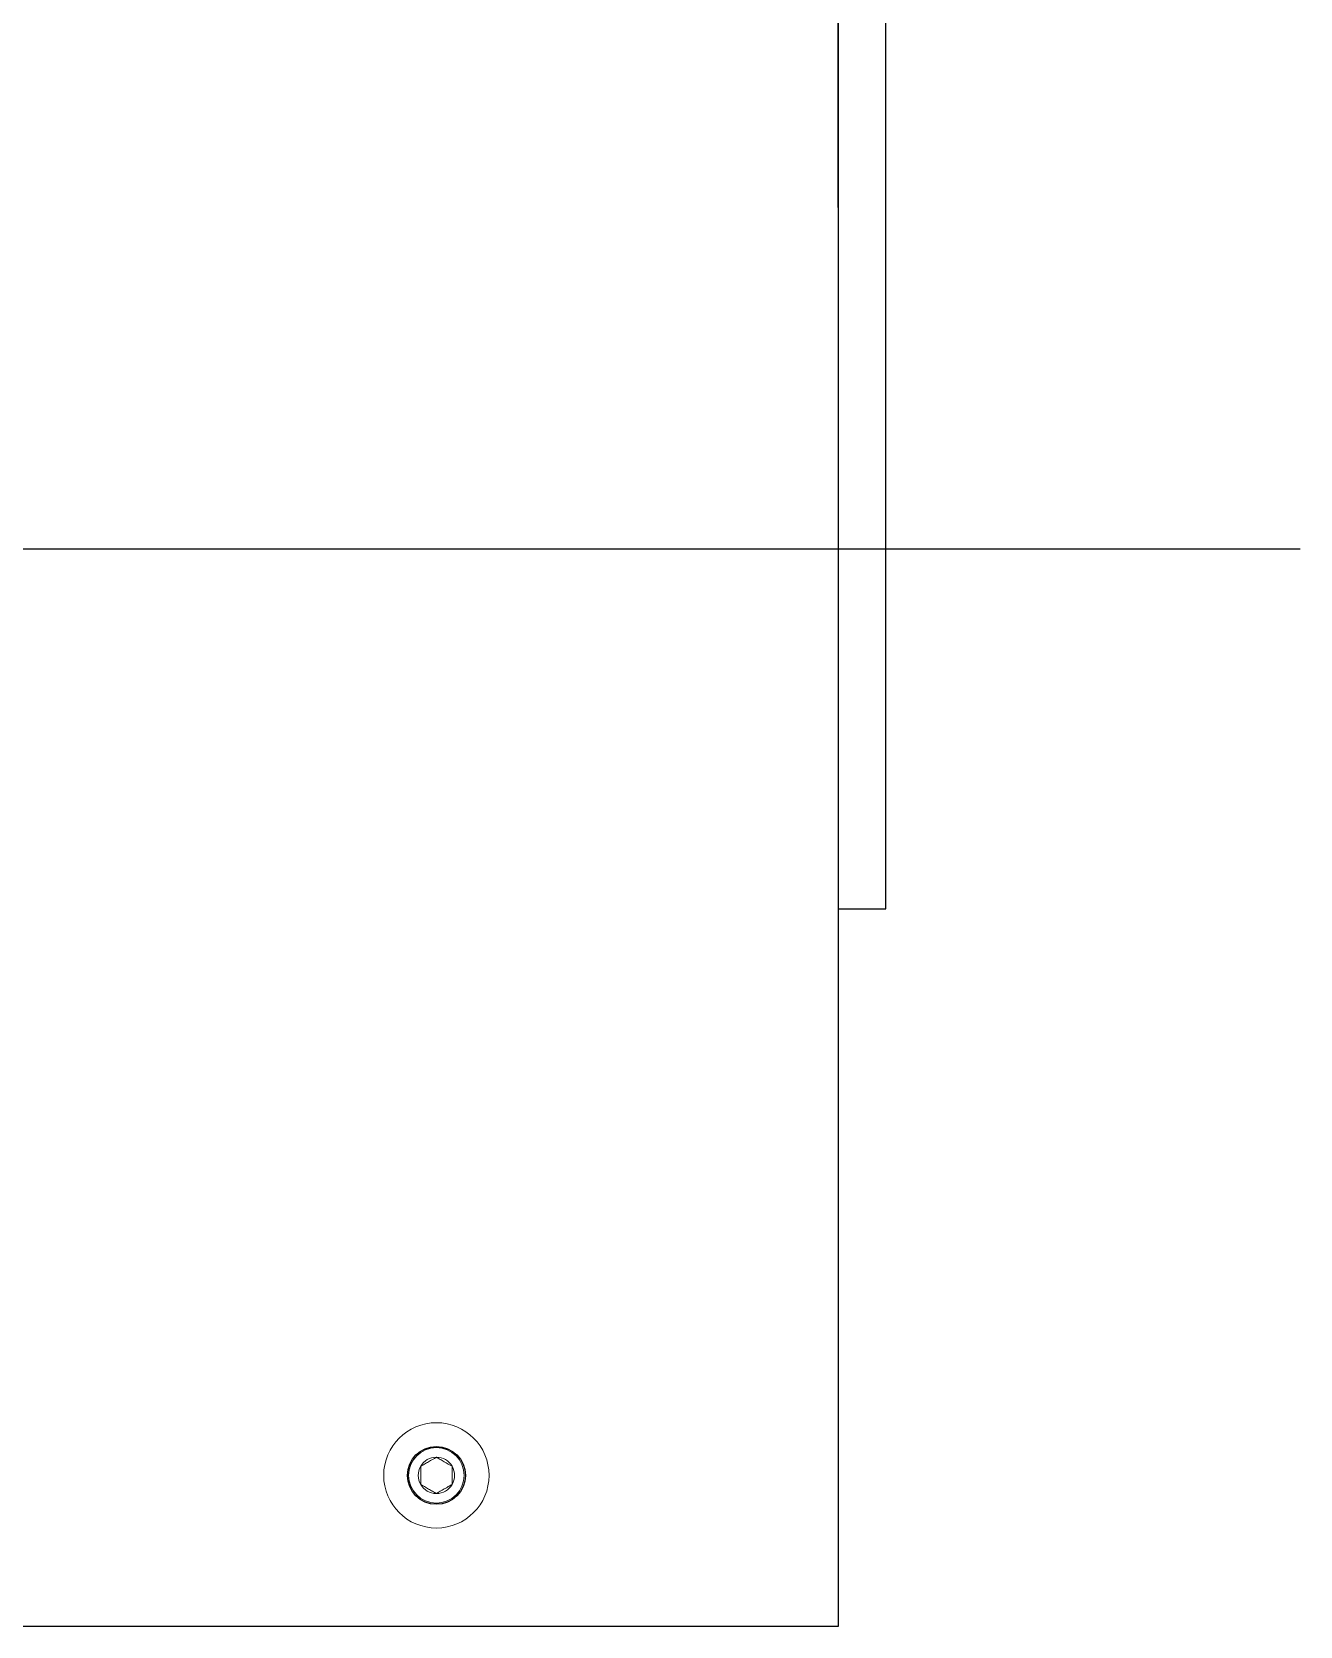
# Model space of a CAD drawing. Header units: inches. Extents: x 1.3 to 19.8, y 1.7 to 13.
# Drawn here: x 16.199 to 19.353, y 1.697 to 5.663 of the extents above; entities that cross this region are included whole.
import ezdxf

# ---------------------------------------------------------------- set-up
doc = ezdxf.new("R2010")
doc.units = ezdxf.units.IN
doc.header["$MEASUREMENT"] = 0
doc.linetypes.add('SLD-Solid', pattern=[0])
for name, color, linetype in [('Enclosure', 11, 'Continuous'), ('Fastener', 134, 'Continuous'), ('Solenoid', 6, 'Continuous')]:
    doc.layers.add(name, color=color, linetype=linetype)

msp = doc.modelspace()

# ---------------------------------------------------------------- linework, layer by layer
at = {"color": 7, "true_color": 0xffffff}
for p, q in [((18.2047, 3.4818), (18.2047, 12.1888)), ((18.3227, 3.4818), (18.3227, 8.7378)), ((18.2032, 7.9442), (18.2032, 5.2264)), ((18.2047, 3.4818), (18.3227, 3.4818))]:
    msp.add_line(p, q, dxfattribs=at)
at = {"layer": 'Enclosure'}
for p, q in [((18.2047, 1.6971), (18.2047, 12.9971)), ((1.2667, 1.6971), (18.2047, 1.6971))]:
    msp.add_line(p, q, dxfattribs=at)
msp.add_circle((17.2047, 2.0721), 0.072, dxfattribs=at)
at = {"layer": 'Fastener', "linetype": 'SLD-Solid', "lineweight": 15}
for radius in [0.131, 0.069]:
    msp.add_circle((17.2047, 2.0721), radius, dxfattribs=at)
for start, end in [(90, 150), (30, 90), (150, 210), (330, 30), (210, 270), (270, 330)]:
    msp.add_arc((17.2047, 2.0721), 0.0451, start, end, dxfattribs=at)
for points, knots in [([(17.1657, 2.0946), (17.1687, 2.0964), (17.1719, 2.0982), (17.1783, 2.1019), (17.1817, 2.1039), (17.192, 2.1098), (17.1986, 2.1136), (17.2047, 2.1172)], [0, 0, 0, 0, 0.25, 0.25, 0.5, 0.5, 1, 1, 1, 1]), ([(17.2047, 2.1172), (17.2078, 2.1154), (17.2109, 2.1136), (17.2174, 2.1099), (17.2208, 2.1079), (17.231, 2.102), (17.2377, 2.0982), (17.2438, 2.0946)], [0, 0, 0, 0, 0.25, 0.25, 0.5, 0.5, 1, 1, 1, 1]), ([(17.1657, 2.0946), (17.1657, 2.0876), (17.1657, 2.08), (17.1657, 2.0641), (17.1657, 2.0565), (17.1657, 2.0495)], [0, 0, 0, 0, 0.5, 0.5, 1, 1, 1, 1]), ([(17.2438, 2.0946), (17.2438, 2.0876), (17.2438, 2.08), (17.2438, 2.0641), (17.2438, 2.0565), (17.2438, 2.0495)], [0, 0, 0, 0, 0.5, 0.5, 1, 1, 1, 1]), ([(17.2047, 2.027), (17.2017, 2.0287), (17.1986, 2.0305), (17.1921, 2.0343), (17.1887, 2.0362), (17.1785, 2.0421), (17.1718, 2.046), (17.1657, 2.0495)], [0, 0, 0, 0, 0.25, 0.25, 0.5, 0.5, 1, 1, 1, 1]), ([(17.2438, 2.0495), (17.2408, 2.0478), (17.2376, 2.0459), (17.2312, 2.0422), (17.2278, 2.0402), (17.2175, 2.0343), (17.2109, 2.0305), (17.2047, 2.027)], [0, 0, 0, 0, 0.25, 0.25, 0.5, 0.5, 1, 1, 1, 1])]:
    msp.add_open_spline(points, degree=3, knots=knots, dxfattribs=at)
at = {"layer": 'Solenoid', "color": 5}
msp.add_line((15.8065, 4.3772), (19.3528, 4.3772), dxfattribs=at)

doc.saveas('drawing.dxf')
